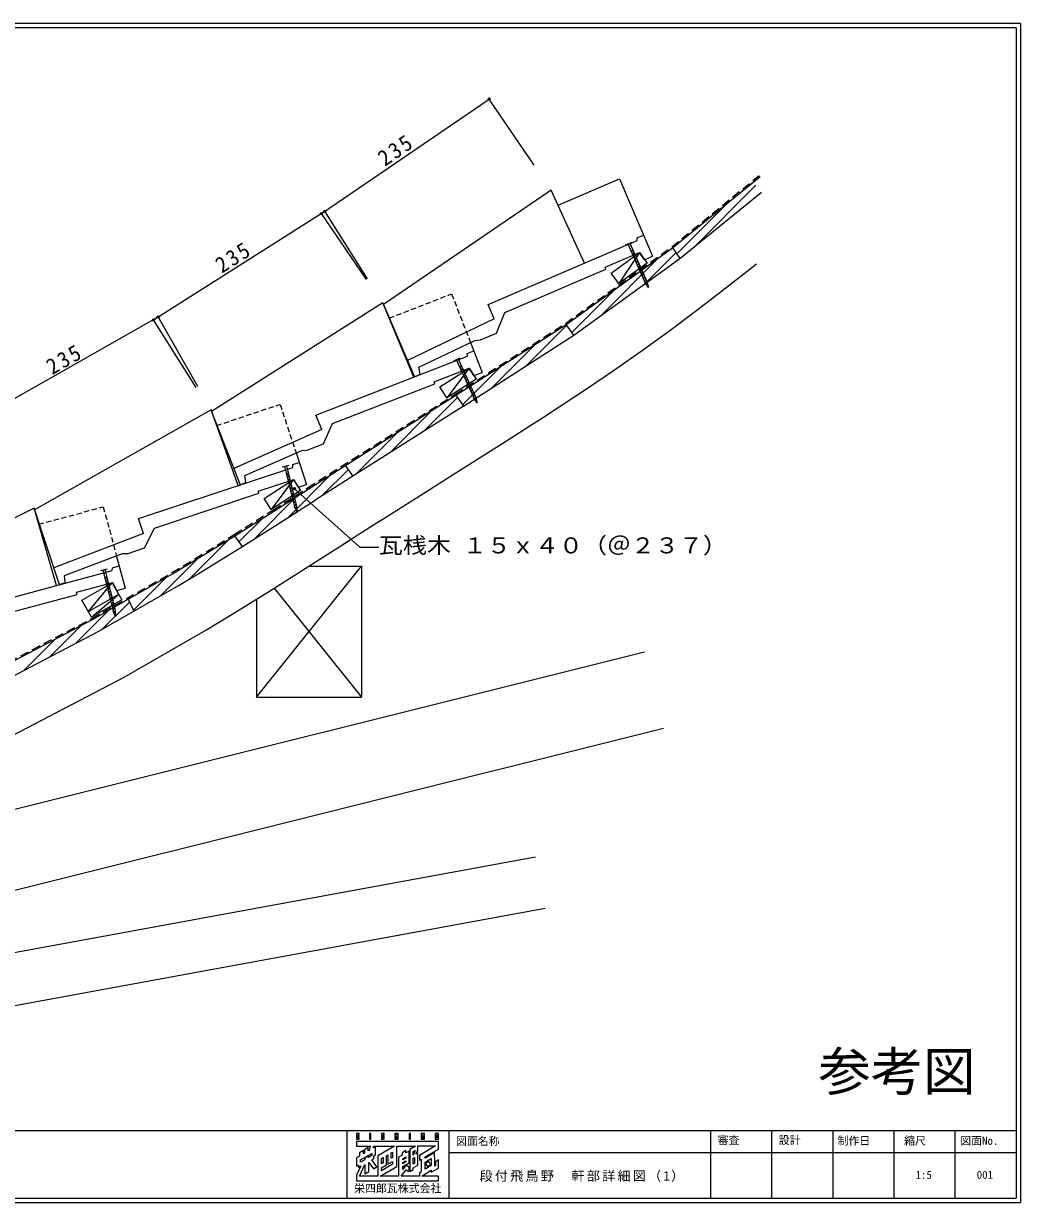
# Model space of a CAD drawing. Units: millimetres, scale not verified. Extents: x -1898 to 2142, y -2692 to 1538.
# Drawn here: x -1050 to 92, y 188 to 1538 of the extents above; entities that cross this region are included whole.
import ezdxf
from ezdxf.enums import TextEntityAlignment as Align

# ---------------------------------------------------------------- set-up
doc = ezdxf.new("R2010")
doc.units = ezdxf.units.MM
doc.header["$LTSCALE"] = 5
doc.header["$PDMODE"] = 32
doc.header["$PDSIZE"] = 2.5
doc.linetypes.add('DASHED1', pattern=[1.8, 1.2, -0.6])
doc.linetypes.add('DASHED2', pattern=[3, 2, -1])
for name, color, linetype, lineweight in [('0-0', 7, 'Continuous', 25), ('0-1', 7, 'Continuous', 25), ('0-4', 4, 'Continuous', 25), ('0-7', 7, 'Continuous', 25), ('0-9', 7, 'Continuous', 25), ('0-A', 2, 'Continuous', 25), ('0-D', 7, 'Continuous', 25), ('0-E', 4, 'Continuous', 9)]:
    doc.layers.add(name, color=color, linetype=linetype, lineweight=lineweight)
doc.layers.add('0-3', color=5, linetype='Continuous')
doc.styles.add('ＭＳ ゴシック', font='')
doc.styles.get('ＭＳ ゴシック').set_extended_font_data('MS Gothic')

msp = doc.modelspace()

# ---------------------------------------------------------------- linework, layer by layer
at = {"layer": '0-0'}
for p, q in [((91.806, 1538.147), (-1898.193, 1538.147)), ((91.806, 1538.147), (91.806, 188.147)), ((-437.862, 1330.227), (-367.459, 1360.328)), ((-367.459, 1360.328), (-329.522, 1271.598)), ((-445.728, 1347.527), (-637.68, 1216.518)), ((-407.638, 1263.757), (-445.728, 1347.527)), ((-518.06, 1216.546), (-347.036, 1289.667)), ((-347.296, 1292.819), (-339.94, 1295.964)), ((-347.036, 1289.667), (-347.296, 1292.819)), ((-384.025, 1259.171), (-344.487, 1276.075)), ((-338.717, 1267.667), (-344.487, 1276.075)), ((-338.717, 1267.667), (-329.522, 1271.598)), ((-498.897, 1207.338), (-383.042, 1256.872)), ((-383.042, 1256.872), (-384.025, 1259.171)), ((-638.446, 1218.365), (-834.688, 1093.874)), ((-603.19, 1133.363), (-638.446, 1218.365)), ((-510.984, 1199.995), (-518.06, 1216.546)), ((-508.371, 1183.711), (-498.897, 1207.338)), ((-510.984, 1199.995), (-610.161, 1152.154)), ((-597.169, 1144.658), (-533.064, 1175.329)), ((-533.064, 1175.329), (-526.761, 1175.848)), ((-526.761, 1175.848), (-508.371, 1183.711)), ((-541.906, 1160.383), (-534.448, 1163.279)), ((-538.304, 1172.822), (-537.813, 1173.057)), ((-538.238, 1173.037), (-524.855, 1138.577)), ((-715.135, 1089.886), (-541.752, 1157.224)), ((-541.752, 1157.224), (-541.906, 1160.383)), ((-595.862, 1136.516), (-597.169, 1144.658)), ((-579.744, 1127.987), (-539.661, 1143.554)), ((-534.176, 1134.957), (-539.661, 1143.554)), ((-534.176, 1134.957), (-524.855, 1138.577)), ((-696.291, 1080.04), (-578.839, 1125.656)), ((-578.839, 1125.656), (-579.744, 1127.987)), ((-835.362, 1095.757), (-1037.527, 981.135)), ((-804.357, 1009.114), (-835.362, 1095.757)), ((-708.618, 1073.107), (-715.135, 1089.886)), ((-706.554, 1056.744), (-696.291, 1080.04)), ((-708.618, 1073.107), (-809.346, 1028.622)), ((-725.197, 1049.503), (-706.554, 1056.744)), ((-796.612, 1020.695), (-731.514, 1049.196)), ((-737.87, 1046.571), (-725.861, 1010.443)), ((-731.514, 1049.196), (-725.197, 1049.503)), ((-918.317, 971.233), (-741.813, 1029.904)), ((-741.813, 1029.904), (-741.811, 1033.066)), ((-741.811, 1033.066), (-734.219, 1035.589)), ((-795.58, 1012.514), (-796.612, 1020.695)), ((-781.206, 1002.583), (-740.402, 1016.147)), ((-735.35, 1007.288), (-740.402, 1016.147)), ((-899.985, 960.466), (-780.418, 1000.211)), ((-780.418, 1000.211), (-781.206, 1002.583)), ((-735.35, 1007.288), (-725.861, 1010.443)), ((-1038.09, 983.054), (-1246.629, 880.485)), ((-1012.219, 894.742), (-1038.09, 983.054)), ((-912.639, 954.151), (-918.317, 971.233)), ((-911.388, 937.706), (-899.985, 960.466)), ((-912.639, 954.151), (-1015.446, 914.709)), ((-930.367, 931.398), (-911.388, 937.706)), ((-1003.121, 906.16), (-936.692, 931.403)), ((-943.919, 929.241), (-933.779, 891.465)), ((-936.692, 931.403), (-930.367, 931.398)), ((-1128.205, 863.609), (-948.564, 911.828)), ((-1002.495, 897.938), (-1003.121, 906.16)), ((-948.564, 911.828), (-948.375, 914.985)), ((-948.375, 914.985), (-940.649, 917.059)), ((-989.491, 886.865), (-947.961, 898.012)), ((-943.438, 888.872), (-947.961, 898.012)), ((-943.438, 888.872), (-933.779, 891.465)), ((-1110.536, 851.785), (-988.843, 884.45)), ((-988.843, 884.45), (-989.491, 886.865)), ((-592.477, 264.807), (-593.204, 264.807)), ((-592.477, 265.601), (-592.477, 264.807)), ((-576.205, 262.028), (-576.999, 262.028)), ((-576.205, 265.601), (-576.205, 262.028)), ((-660.739, 247.63), (-665.436, 245.03)), ((-660.739, 243.928), (-660.739, 247.63)), ((-659.747, 244.566), (-660.739, 243.928)), ((-655.249, 247.176), (-655.249, 250.916)), ((-654.253, 247.719), (-655.249, 247.176)), ((-652.934, 252.702), (-654.253, 247.719)), ((-628.923, 238.872), (-628.923, 244.831)), ((-622.573, 229.154), (-622.573, 252.702)), ((-612.122, 247.497), (-616.289, 245.095)), ((-612.122, 244.794), (-612.122, 247.497)), ((-608.55, 246.815), (-612.122, 244.794)), ((-601.651, 247.633), (-603.788, 242.242)), ((-603.788, 246.367), (-601.651, 247.633)), ((-603.788, 242.242), (-603.788, 246.367)), ((-600.929, 243.464), (-598.43, 247.212)), ((-598.43, 244.963), (-600.929, 243.464)), ((-598.43, 247.212), (-598.43, 252.768)), ((-663.65, 230.014), (-668.809, 219.431)), ((-666.031, 228.36), (-663.65, 230.014)), ((-659.35, 237.076), (-664.179, 234.236)), ((-664.179, 234.236), (-664.179, 236.893)), ((-654.853, 241.563), (-659.35, 238.905)), ((-659.35, 238.905), (-659.35, 237.076)), ((-651.347, 241.854), (-654.853, 239.723)), ((-654.853, 239.723), (-654.853, 241.563)), ((-640.036, 232.319), (-640.036, 238.348)), ((-638.184, 233.387), (-640.036, 232.319)), ((-627.336, 231.866), (-640.036, 224.353)), ((-640.036, 227.633), (-634.414, 231.006)), ((-632.826, 242.516), (-632.694, 231.998)), ((-627.336, 239.737), (-628.923, 238.872)), ((-612.386, 239.01), (-615.826, 236.904)), ((-615.826, 236.904), (-615.826, 238.216)), ((-612.386, 234.578), (-615.826, 232.514)), ((-615.826, 232.514), (-615.826, 233.784)), ((-612.35, 230.659), (-615.826, 225.871)), ((-608.55, 228.691), (-612.35, 230.659)), ((-603.722, 232.127), (-603.722, 238.811)), ((-602.134, 232.963), (-603.722, 232.127)), ((-596.71, 241.921), (-596.71, 236.364)), ((-583.15, 230.345), (-589.959, 226.108)), ((-587.318, 229.286), (-583.812, 231.271)), ((-583.15, 238.265), (-583.15, 230.345)), ((-659.152, 220.886), (-654.654, 223.532)), ((-641.761, 218.042), (-622.573, 229.154)), ((-620.523, 218.042), (-641.761, 218.042)), ((-640.036, 224.353), (-640.036, 227.633)), ((-617.501, 218.042), (-611.791, 225.583)), ((-596.644, 218.042), (-617.501, 218.042)), ((-615.826, 225.871), (-615.826, 229.154)), ((-611.791, 225.583), (-608.616, 223.532)), ((-608.55, 223.532), (-608.55, 228.691)), ((-574.948, 218.042), (-593.948, 218.042)), ((-1898.193, 188.147), (91.806, 188.147))]:
    msp.add_line(p, q, dxfattribs=at)
at = {"layer": '0-0', "color": 2}
for p, q in [((86.806, 1533.147), (-1893.194, 1533.147)), ((86.806, 1533.147), (86.806, 193.147)), ((-1893.194, 193.147), (86.806, 193.147))]:
    msp.add_line(p, q, dxfattribs=at)
at = {"layer": '0-0', "color": 4, "lineweight": 9}
for p, q in [((-1893.194, 270.507), (86.806, 270.507)), ((-679.536, 193.147), (-679.536, 270.507)), ((-562.972, 270.507), (-562.972, 193.147)), ((-263.194, 270.507), (-263.194, 193.147)), ((-193.194, 270.507), (-193.194, 193.147)), ((-123.194, 270.507), (-123.194, 193.147)), ((-53.194, 270.507), (-53.194, 193.147)), ((16.806, 270.507), (16.806, 193.147)), ((-562.972, 245.498), (86.806, 245.498))]:
    msp.add_line(p, q, dxfattribs=at)
at = {"layer": '0-0'}
for points in [[(-637.68, 1216.518), (-602.299, 1133.764), (-595.862, 1136.516)], [(-834.688, 1093.874), (-802.105, 1009.979), (-795.58, 1012.514)], [(-1037.527, 981.135), (-1009.138, 895.73), (-1002.495, 897.938)], [(-668.809, 258.06), (-668.809, 252.702), (-652.934, 252.702)], [(-589.897, 240.267), (-574.948, 249.064), (-574.948, 258.06), (-668.809, 258.06)], [(-593.204, 264.807), (-593.204, 265.601), (-592.477, 265.601)], [(-576.999, 262.028), (-576.999, 265.601), (-576.205, 265.601)], [(-665.436, 245.03), (-665.436, 241.193), (-668.809, 239.208), (-668.809, 229.617)], [(-664.179, 236.893), (-651.347, 244.34), (-651.347, 241.854)], [(-655.249, 250.916), (-659.747, 248.337), (-659.747, 244.566)], [(-646.849, 242.582), (-646.849, 252.125), (-649.59, 250.571), (-648.999, 252.702), (-625.021, 252.702)], [(-625.021, 252.702), (-644.467, 241.325), (-644.467, 218.042)], [(-628.923, 244.831), (-627.336, 245.797), (-627.336, 239.737)], [(-622.573, 252.702), (-601.185, 252.702), (-607.69, 248.865)], [(-616.289, 245.095), (-616.289, 242.384), (-620.523, 240.002), (-620.523, 218.042)], [(-615.826, 229.154), (-608.55, 233.387), (-608.55, 246.815)], [(-607.69, 248.865), (-607.69, 223.532), (-603.722, 225.847), (-603.722, 227.765), (-598.43, 230.742), (-598.43, 244.963)], [(-598.43, 252.768), (-578.068, 252.768), (-596.71, 241.921)], [(-579.247, 245.161), (-589.897, 238.665), (-589.897, 240.267)], [(-583.084, 222.804), (-574.948, 227.5), (-574.948, 236.761), (-578.322, 234.777), (-578.322, 230.279), (-578.52, 230.08), (-579.049, 229.816), (-579.181, 235.041), (-579.247, 245.161)], [(-668.809, 229.617), (-666.428, 230.978), (-666.428, 228.162), (-666.031, 228.36)], [(-644.467, 218.042), (-665.309, 218.042), (-659.152, 231.519), (-659.152, 220.886)], [(-654.654, 223.532), (-654.654, 234.018), (-649.384, 226.577), (-645.353, 228.953), (-651.082, 236.959)], [(-651.082, 236.959), (-648.767, 238.348), (-648.767, 241.391), (-646.849, 242.582)], [(-640.036, 238.348), (-638.184, 239.488), (-638.184, 233.387)], [(-634.414, 231.006), (-634.414, 241.609), (-632.826, 242.516)], [(-632.694, 231.998), (-632.694, 231.933), (-627.402, 234.975), (-627.336, 234.909), (-627.336, 231.866)], [(-615.826, 238.216), (-612.386, 240.307), (-612.386, 239.01)], [(-615.826, 233.784), (-612.386, 235.876), (-612.386, 234.578)], [(-603.722, 238.811), (-602.134, 239.778), (-602.134, 232.963)], [(-596.71, 236.364), (-594.594, 237.593), (-594.594, 223.267)], [(-589.959, 226.108), (-589.896, 234.399), (-583.15, 238.265)], [(-583.812, 231.271), (-585.913, 234.931), (-589.579, 232.813), (-587.318, 229.286)], [(-668.809, 219.431), (-668.809, 212.75), (-574.948, 212.75), (-574.948, 218.042)], [(-594.594, 223.267), (-596.644, 222.011), (-596.644, 218.042)], [(-593.948, 218.042), (-583.084, 225.006), (-583.084, 222.804)]]:
    msp.add_lwpolyline(points, dxfattribs=at)
for points in [[(-668.809, 267.056), (-668.809, 260.639), (-665.766, 260.639), (-665.766, 262.028), (-667.354, 262.028), (-667.354, 263.55), (-665.766, 263.55), (-665.766, 264.939), (-667.354, 264.939), (-667.354, 265.601), (-665.766, 265.601), (-665.766, 267.056)], [(-653.926, 267.056), (-653.926, 260.639), (-652.405, 260.639), (-652.405, 267.056)], [(-640.168, 267.056), (-640.168, 263.55), (-638.647, 263.55), (-638.647, 262.028), (-640.168, 262.028), (-640.168, 260.639), (-637.191, 260.639), (-637.191, 264.939), (-638.647, 264.939), (-638.647, 265.601), (-637.191, 265.601), (-637.191, 267.056)], [(-624.822, 267.056), (-624.822, 260.639), (-623.367, 260.639), (-623.367, 263.55), (-622.573, 263.55), (-622.573, 260.639), (-621.118, 260.639), (-621.118, 267.056), (-622.573, 267.056), (-622.573, 265.005), (-623.367, 265.005), (-623.367, 267.056)], [(-608.285, 267.056), (-608.285, 260.639), (-606.765, 260.639), (-606.765, 267.056)], [(-594.726, 267.056), (-594.726, 260.639), (-593.204, 260.639), (-593.204, 263.55), (-592.477, 263.55), (-592.477, 260.639), (-591.022, 260.639), (-591.022, 263.55), (-591.749, 264.278), (-591.022, 265.005), (-591.022, 267.056)], [(-578.454, 267.056), (-578.454, 260.639), (-574.948, 260.639), (-574.948, 267.056)]]:
    msp.add_lwpolyline(points, close=True, dxfattribs=at)
at = {"layer": '0-1'}
for p, q in [((-306.787, 1281.254), (-206.475, 1363.105)), ((-298.176, 1268.953), (-204.759, 1345.177)), ((-428.476, 1193.526), (-306.787, 1281.254)), ((-344.737, 1275.968), (-368.313, 1240.343)), ((-306.787, 1281.254), (-298.176, 1268.953)), ((-419.865, 1181.225), (-298.176, 1268.953)), ((-554.806, 1112.429), (-428.476, 1193.526)), ((-419.865, 1181.225), (-428.476, 1193.526)), ((-546.195, 1100.127), (-419.865, 1181.225)), ((-724.167, 1005.148), (-554.808, 1112.428)), ((-554.806, 1112.429), (-546.195, 1100.127)), ((-681.657, 1032.076), (-673.046, 1019.774)), ((-740.933, 1015.97), (-766.463, 981.718)), ((-684.033, 941.789), (-649.077, 963.932)), ((-808.342, 951.484), (-799.746, 939.204)), ((-783.178, 766.606), (-663.178, 916.606)), ((-723.184, 916.606), (-663.178, 916.606)), ((-663.178, 916.606), (-663.178, 766.606)), ((-983.298, 878.007), (-948.566, 897.85)), ((-975.857, 864.983), (-948.566, 897.85)), ((-763.018, 891.406), (-663.178, 766.606)), ((-972.11, 858.425), (-983.298, 878.007)), ((-975.857, 864.983), (-941.125, 884.825)), ((-930.357, 878.858), (-923.797, 865.328)), ((-783.178, 878.885), (-783.178, 766.606)), ((-338.947, 818.34), (-1342.656, 567.412)), ((-783.178, 766.606), (-663.178, 766.606)), ((-317.118, 731.027), (-1379.037, 465.547)), ((-1470.682, 399.201), (-463.608, 583.97))]:
    msp.add_line(p, q, dxfattribs=at)
for points in [[(-368.313, 1240.343), (-377.119, 1252.485), (-344.737, 1275.968), (-335.931, 1263.825)], [(-539.661, 1143.554), (-565.436, 1109.486), (-573.459, 1122.161)], [(-766.463, 981.717), (-774.576, 994.333), (-740.933, 1015.97), (-732.82, 1003.354)]]:
    msp.add_lwpolyline(points, close=True, dxfattribs=at)
for points in [[(-649.077, 963.932), (-636.377, 971.977), (-614.479, 985.847), (-592.582, 999.717), (-570.686, 1013.588), (-557.987, 1021.633), (-543.554, 1030.779), (-518.681, 1046.565), (-493.836, 1062.397), (-469.037, 1078.304), (-454.68, 1087.576), (-436.525, 1099.386), (-405.355, 1119.951), (-374.416, 1140.856), (-343.781, 1162.19), (-326.181, 1174.797), (-309.84, 1186.758), (-281.906, 1207.71), (-254.2, 1228.973), (-226.633, 1250.428), (-210.674, 1262.912)], [(-539.661, 1143.554), (-531.638, 1130.88), (-565.436, 1109.486)], [(-546.195, 1100.127), (-673.046, 1019.774), (-716.138, 992.471)], [(-1466.97, 616.094), (-1463.855, 617.467), (-1297.183, 692.507), (-1132.489, 771.117), (-971.027, 855.552), (-879.354, 908.084), (-853.118, 923.861), (-808.176, 951.587), (-763.527, 979.829), (-724.165, 1005.143)], [(-739.929, 1005.454), (-664.897, 938.404), (-643.083, 938.404)], [(-1463.265, 601.335), (-1457.743, 603.768), (-1290.876, 678.896), (-1125.778, 757.699), (-963.821, 842.393), (-871.761, 895.147), (-845.303, 911.058), (-800.238, 938.86), (-755.448, 967.19), (-716.138, 992.471)], [(-1347.684, 587.519), (-1265.635, 624.46), (-1098.943, 704.023), (-934.994, 789.759), (-841.38, 843.404), (-814.094, 859.812), (-768.445, 887.974), (-723.184, 916.603), (-678.456, 945.368)], [(-948.566, 897.85), (-937.378, 878.267), (-972.11, 858.425), (-941.125, 884.825)], [(-1470.682, 399.201), (-1459.855, 340.186), (-452.781, 524.954)]]:
    msp.add_lwpolyline(points, dxfattribs=at)
at = {"layer": '0-3'}
msp.add_point((-739.929, 1005.454), dxfattribs=at)
at = {"layer": '0-7'}
for p, q in [((-282.105, 1282.065), (-211.256, 1352.914)), ((-301.908, 1274.338), (-242.699, 1333.548)), ((-388.924, 1203.531), (-322.599, 1269.855)), ((-354.904, 1279.264), (-354.779, 1279.545)), ((-353.534, 1276.196), (-352.276, 1279.02)), ((-352.163, 1273.127), (-350.906, 1275.952)), ((-350.793, 1270.059), (-349.535, 1272.884)), ((-349.422, 1266.991), (-348.165, 1269.815)), ((-338.253, 1240.06), (-302.782, 1275.532)), ((-348.052, 1263.923), (-346.794, 1266.747)), ((-346.681, 1260.854), (-345.424, 1263.678)), ((-345.311, 1257.786), (-344.053, 1260.61)), ((-343.94, 1254.717), (-342.683, 1257.542)), ((-342.57, 1251.649), (-341.312, 1254.473)), ((-341.199, 1248.581), (-339.942, 1251.405)), ((-339.829, 1245.513), (-338.571, 1248.337)), ((-338.458, 1242.444), (-337.201, 1245.269)), ((-336.861, 1239.884), (-335.917, 1242.005)), ((-422.133, 1184.464), (-373.277, 1233.32)), ((-335.228, 1237.407), (-334.901, 1238.141)), ((-474.744, 1145.995), (-427.956, 1192.783)), ((-514.242, 1120.64), (-464.446, 1170.436)), ((-551.489, 1146.733), (-551.366, 1147.015)), ((-550.088, 1143.678), (-548.859, 1146.515)), ((-548.687, 1140.624), (-547.458, 1143.461)), ((-547.307, 1101.716), (-503.944, 1145.08)), ((-547.286, 1137.569), (-546.056, 1140.406)), ((-545.885, 1134.515), (-544.656, 1137.352)), ((-544.484, 1131.46), (-543.254, 1134.297)), ((-543.082, 1128.406), (-541.853, 1131.243)), ((-541.682, 1125.351), (-540.452, 1128.188)), ((-540.281, 1122.297), (-539.051, 1125.134)), ((-538.88, 1119.242), (-537.65, 1122.079)), ((-592.146, 1071.02), (-553.131, 1110.035)), ((-537.478, 1116.188), (-536.249, 1119.025)), ((-536.077, 1113.134), (-534.848, 1115.97)), ((-534.676, 1110.079), (-533.447, 1112.916)), ((-533.054, 1107.535), (-532.131, 1109.665)), ((-630.727, 1046.581), (-582.286, 1095.022)), ((-531.396, 1105.074), (-531.076, 1105.812)), ((-669.309, 1022.141), (-620.868, 1070.582)), ((-707.639, 997.954), (-678.305, 1027.287)), ((-749.516, 1024.319), (-749.344, 1024.574)), ((-748.699, 1021.059), (-746.97, 1023.622)), ((-747.882, 1017.799), (-746.153, 1020.363)), ((-747.816, 971.918), (-698.031, 1021.703)), ((-747.065, 1014.539), (-745.336, 1017.103)), ((-746.249, 1011.28), (-744.52, 1013.843)), ((-745.432, 1008.02), (-743.703, 1010.583)), ((-744.615, 1004.761), (-742.886, 1007.324)), ((-743.798, 1001.501), (-742.069, 1004.064)), ((-742.981, 998.241), (-741.252, 1000.804)), ((-786.031, 947.846), (-736.965, 996.911)), ((-742.164, 994.981), (-740.435, 997.544)), ((-741.347, 991.722), (-739.619, 994.285)), ((-740.53, 988.462), (-738.802, 991.025)), ((-739.714, 985.202), (-737.985, 987.766)), ((-738.585, 982.404), (-737.288, 984.329)), ((-737.407, 979.681), (-736.957, 980.347)), ((-803.48, 944.539), (-776.216, 971.803)), ((-860.445, 901.716), (-814.436, 947.725)), ((-893.765, 882.538), (-851.353, 924.95)), ((-957.435, 905.341), (-957.263, 905.596)), ((-956.618, 902.081), (-954.889, 904.644)), ((-955.801, 898.821), (-954.072, 901.385)), ((-954.984, 895.562), (-953.255, 898.125)), ((-954.167, 892.302), (-952.438, 894.865)), ((-953.35, 889.043), (-951.622, 891.606)), ((-924.228, 866.217), (-886.397, 904.049)), ((-952.533, 885.783), (-950.805, 888.346)), ((-951.717, 882.523), (-949.988, 885.087)), ((-950.9, 879.263), (-949.171, 881.827)), ((-950.083, 876.004), (-948.354, 878.567)), ((-990.055, 828.675), (-952.641, 866.088)), ((-960.41, 844.177), (-928.846, 875.741)), ((-949.266, 872.744), (-947.537, 875.307)), ((-948.449, 869.485), (-946.72, 872.048)), ((-947.632, 866.225), (-945.903, 868.788)), ((-946.504, 863.426), (-945.206, 865.351)), ((-945.326, 860.703), (-944.876, 861.369)), ((-1019.7, 813.172), (-984.217, 848.655)), ((-1049.344, 797.669), (-1013.861, 833.152))]:
    msp.add_line(p, q, dxfattribs=at)
at = {"layer": '0-9'}
for p, q in [((-360.445, 1284.681), (-353.14, 1287.943)), ((-357.843, 1285.843), (-338.267, 1242.016)), ((-355.743, 1286.781), (-336.167, 1242.954)), ((-334.362, 1236.094), (-338.267, 1242.016)), ((-336.167, 1242.954), (-334.362, 1236.094)), ((-557.084, 1152.094), (-549.812, 1155.429)), ((-554.493, 1153.282), (-534.481, 1109.653)), ((-552.402, 1154.241), (-532.39, 1110.612)), ((-530.517, 1103.77), (-534.481, 1109.653)), ((-532.39, 1110.612), (-530.517, 1103.77)), ((-754.032, 1030.615), (-746.272, 1032.56)), ((-751.267, 1031.308), (-739.599, 984.748)), ((-749.037, 1031.867), (-737.369, 985.307)), ((-736.783, 978.237), (-739.599, 984.748)), ((-737.369, 985.307), (-736.783, 978.237)), ((-961.95, 911.638), (-954.19, 913.582)), ((-959.186, 912.33), (-947.518, 865.77)), ((-956.955, 912.889), (-945.287, 866.329)), ((-944.701, 859.259), (-947.518, 865.77)), ((-945.287, 866.329), (-944.701, 859.259))]:
    msp.add_line(p, q, dxfattribs=at)
at = {"layer": '0-A', "color": 3, "linetype": 'DASHED2'}
for p, q in [((-307.701, 1282.444), (-207.424, 1364.267)), ((-724.97, 1006.414), (-555.616, 1113.691))]:
    msp.add_line(p, q, dxfattribs=at)
for points in [[(-555.616, 1113.691), (-429.32, 1194.767), (-307.701, 1282.444)], [(-1467.957, 617.299), (-1464.455, 618.842), (-1297.815, 693.868), (-1133.157, 772.459), (-971.751, 856.866), (-880.112, 909.379), (-853.889, 925.147), (-808.977, 952.855), (-764.323, 981.1), (-724.976, 1006.405)]]:
    msp.add_lwpolyline(points, dxfattribs=at)
at = {"layer": '0-D', "linetype": 'DASHED1'}
for p, q in [((-631.165, 1200.81), (-559.791, 1228.53)), ((-559.791, 1228.53), (-538.238, 1173.037)), ((-1032.747, 964.816), (-958.796, 984.666)), ((-958.796, 984.666), (-943.919, 929.241))]:
    msp.add_line(p, q, dxfattribs=at)
msp.add_lwpolyline([(-828.959, 1077.863), (-756.3, 1102.016), (-737.87, 1046.571)], dxfattribs=at)
at = {"layer": '0-E'}
for p, q in [((-708.765, 1320.669), (-516.814, 1451.679)), ((-465.283, 1376.178), (-516.814, 1451.679)), ((-901.225, 1198.76), (-704.983, 1323.251)), ((-655.989, 1246.019), (-704.983, 1323.251)), ((-657.235, 1245.168), (-708.765, 1320.669)), ((-1097.901, 1087.62), (-895.736, 1202.242)), ((-850.571, 1122.581), (-895.736, 1202.242)), ((-852.231, 1121.528), (-901.225, 1198.76))]:
    msp.add_line(p, q, dxfattribs=at)
for p in [(-516.814, 1451.679), (-704.983, 1323.251), (-708.765, 1320.669), (-895.736, 1202.242), (-901.225, 1198.76)]:
    msp.add_point(p, dxfattribs=at)

# ---------------------------------------------------------------- texts
at = {"layer": '0-0', "color": 4, "style": 'ＭＳ ゴシック'}
for s, p in [('図面名称', (-554.775, 251.016)), ('審査', (-255.104, 252.121)), ('設計', (-185.104, 252.121)), ('制作日', (-117.721, 251.394)), ('縮尺', (-41.471, 251.394)), ('図面No.', (22.874, 251.394))]:
    msp.add_text(s, height=9.164, dxfattribs=at).set_placement(p, align=Align.BOTTOM_LEFT)
at = {"layer": '0-0', "style": 'ＭＳ ゴシック'}
msp.add_text('栄四郎瓦株式会社', height=9.164, dxfattribs=at).set_placement((-671.488, 196.938), align=Align.BOTTOM_LEFT)
at = {"layer": '0-1', "color": 3, "style": 'ＭＳ ゴシック', "width": 1.1}
msp.add_text('瓦桟木 １５ｘ４０（＠２３７）', height=18.33, dxfattribs=at).set_placement((-643.083, 925.904), align=Align.BOTTOM_LEFT)
at = {"layer": '0-4', "style": 'ＭＳ ゴシック'}
for s, p in [('1:5', (-28.282, 212.456)), ('001', (41.718, 212.456))]:
    msp.add_text(s, height=9.164, dxfattribs=at).set_placement(p, align=Align.BOTTOM_LEFT)
at = {"layer": '0-A', "color": 7, "style": 'ＭＳ ゴシック'}
msp.add_text('参考図', height=43.99, dxfattribs=at).set_placement((-139.66, 303.036), align=Align.BOTTOM_LEFT)
at = {"layer": '0-D', "insert": (-527.813, 211.539), "char_height": 11, "attachment_point": 7, "style": 'ＭＳ ゴシック'}
msp.add_mtext('\\T1.17;段付飛鳥野\u3000軒部詳細図（1）', dxfattribs=at)
at = {"layer": '0-E', "color": 3, "char_height": 18.33, "attachment_point": 7, "style": 'ＭＳ ゴシック'}
for insert, rotation in [((-636.046, 1373.837), 34.314), ((-822.794, 1251.515), 32.39), ((-1017.266, 1135.249), 29.553)]:
    msp.add_mtext('\\T1.21;\\W0.95;235', dxfattribs=dict(at, insert=insert, rotation=rotation))

doc.saveas('drawing.dxf')
